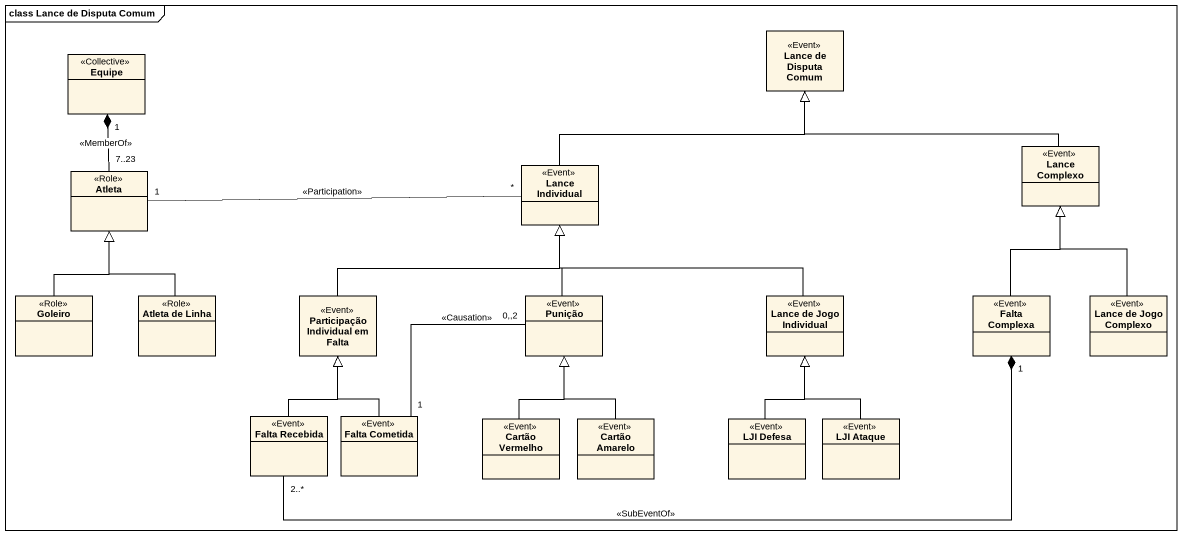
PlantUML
@startuml
mainframe class Lance de Disputa Comum
hide circle
hide empty members
class Equipe <<Collective>>
class "Lance de Disputa Comum" as Lance_de_Disputa_Comum <<Event>>
class Atleta <<Role>>
class "Lance Individual" as Lance_Individual <<Event>>
class "Lance Complexo" as Lance_Complexo <<Event>>
class Goleiro <<Role>>
class "Atleta de Linha" as Atleta_de_Linha <<Role>>
class "Participação Individual em Falta" as Participação_Individual_em <<Event>>
class Punição <<Event>>
class "Lance de Jogo Individual" as Lance_de_Jogo_Individual <<Event>>
class "Falta Complexa" as Falta_Complexa <<Event>>
class "Lance de Jogo Complexo" as Lance_de_Jogo_Complexo <<Event>>
class "Falta Recebida" as Falta_Recebida <<Event>>
class "Falta Cometida" as Falta_Cometida <<Event>>
class "Cartão Vermelho" as Cartão_Vermelho <<Event>>
class "Cartão Amarelo" as Cartão_Amarelo <<Event>>
class "LJI Defesa" as LJI_Defesa <<Event>>
class "LJI Ataque" as LJI_Ataque <<Event>>
Equipe "1" *-- "7..23" Atleta : <<MemberOf>>
Atleta "1" -right- "*" Lance_Individual : <<Participation>>
Lance_Individual -right-|> Lance_de_Disputa_Comum
Lance_Complexo -left-|> Lance_de_Disputa_Comum
Goleiro -up-|> Atleta
Atleta_de_Linha -up-|> Atleta
Participação_Individual_em -right-|> Lance_Individual
Punição -up-|> Lance_Individual
Lance_de_Jogo_Individual -left-|> Lance_Individual
Falta_Complexa -up-|> Lance_Complexo
Falta_Complexa "1" *-left- "2..*" Falta_Recebida : <<SubEventOf>>
Lance_de_Jogo_Complexo -up-|> Lance_Complexo
Falta_Recebida -up-|> Participação_Individual_em
Falta_Cometida -up-|> Participação_Individual_em
Falta_Cometida "1" -up- "0,,2" Punição : <<Causation>>
Cartão_Vermelho -up-|> Punição
Cartão_Amarelo -up-|> Punição
LJI_Defesa -up-|> Lance_de_Jogo_Individual
LJI_Ataque -up-|> Lance_de_Jogo_Individual
@enduml
